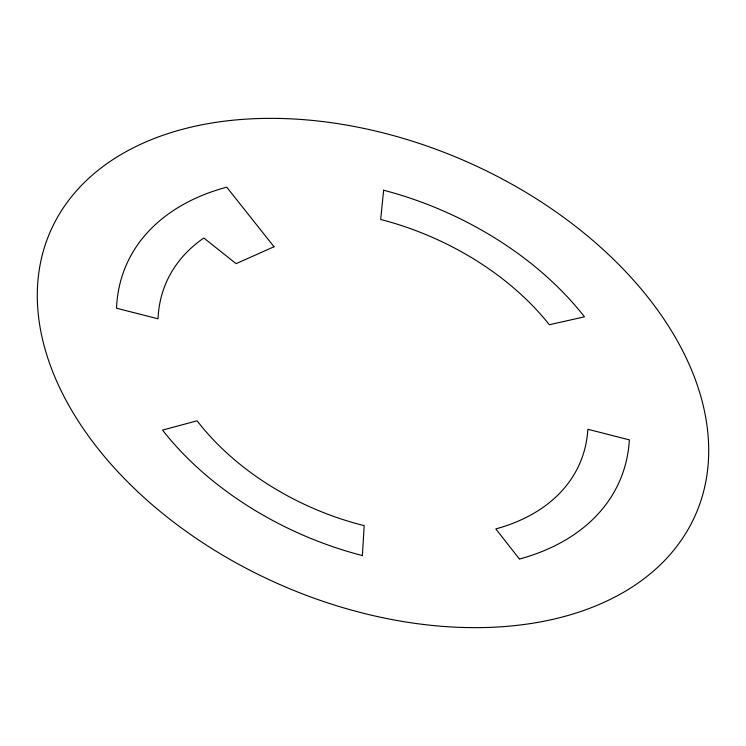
<?xml version="1.0" encoding="UTF-8"?>
<svg xmlns="http://www.w3.org/2000/svg" width="746" height="746" viewBox="0 0 746 746"><rect width="100%" height="100%" fill="white"/><g stroke="black" fill="none" stroke-linecap="round" stroke-linejoin="round"><path stroke-width="1.12" d="M362.37 555.779L364.188 525.641A217.823 142.906 23.7 0 1 197.121 420.8L162.553 430.097A266.229 174.657 23.7 0 0 362.575 555.611M519.263 558.829L495.81 528.914A225.693 148.072 23.7 0 0 587.857 429.276L629.363 439.87A269.278 176.662 23.7 0 1 519.598 559.006M383.63 190.221L380.674 219.483A225.693 148.072 23.7 0 1 549.317 324.734L584.472 316.836A269.278 176.662 23.7 0 0 383.63 190.221M274.034 246.758L236.09 263.664L203.835 237.993A225.693 148.072 23.7 0 0 158.031 318.812L116.535 308.219A267.767 175.674 23.7 0 1 226.737 187.171L274.034 246.758M129.515 483.772A352.298 231.129 23.7 0 0 694.89 516.185A352.298 231.129 23.7 0 0 294.595 119.043A352.298 231.129 23.7 0 0 129.515 483.772"/></g></svg>
